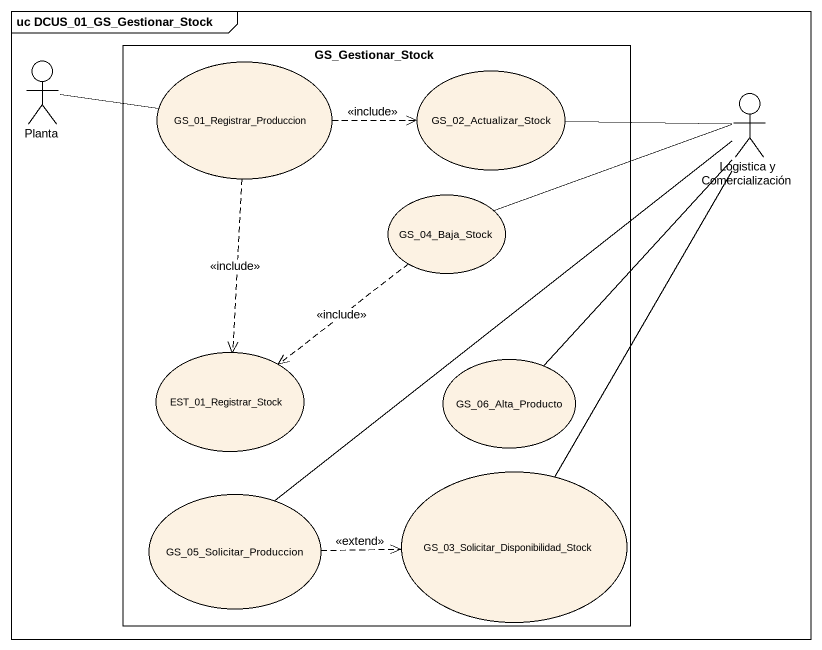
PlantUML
@startuml
mainframe uc DCUS_01_GS_Gestionar_Stock
actor Planta
rectangle GS_Gestionar_Stock {
  usecase GS_01_Registrar_Produccion
  usecase GS_02_Actualizar_Stock
  usecase GS_04_Baja_Stock
  usecase EST_01_Registrar_Stock
  usecase GS_06_Alta_Producto
  usecase "GS_03_Solicitar_Disponibilidad_Stock" as GS_03_Solicitar
  usecase GS_05_Solicitar_Produccion
}
actor "Logistica y Comercialización" as Logistica_y_Comercialización
Planta -right- GS_01_Registrar_Produccion
GS_01_Registrar_Produccion .right.> GS_02_Actualizar_Stock : <<include>>
GS_01_Registrar_Produccion ..> EST_01_Registrar_Stock : <<include>>
Logistica_y_Comercialización -left- GS_02_Actualizar_Stock
Logistica_y_Comercialización -left- GS_04_Baja_Stock
Logistica_y_Comercialización -- GS_06_Alta_Producto
Logistica_y_Comercialización -- GS_03_Solicitar
Logistica_y_Comercialización -- GS_05_Solicitar_Produccion
GS_04_Baja_Stock ..> EST_01_Registrar_Stock : <<include>>
GS_05_Solicitar_Produccion .right.> GS_03_Solicitar : <<extend>>
@enduml
